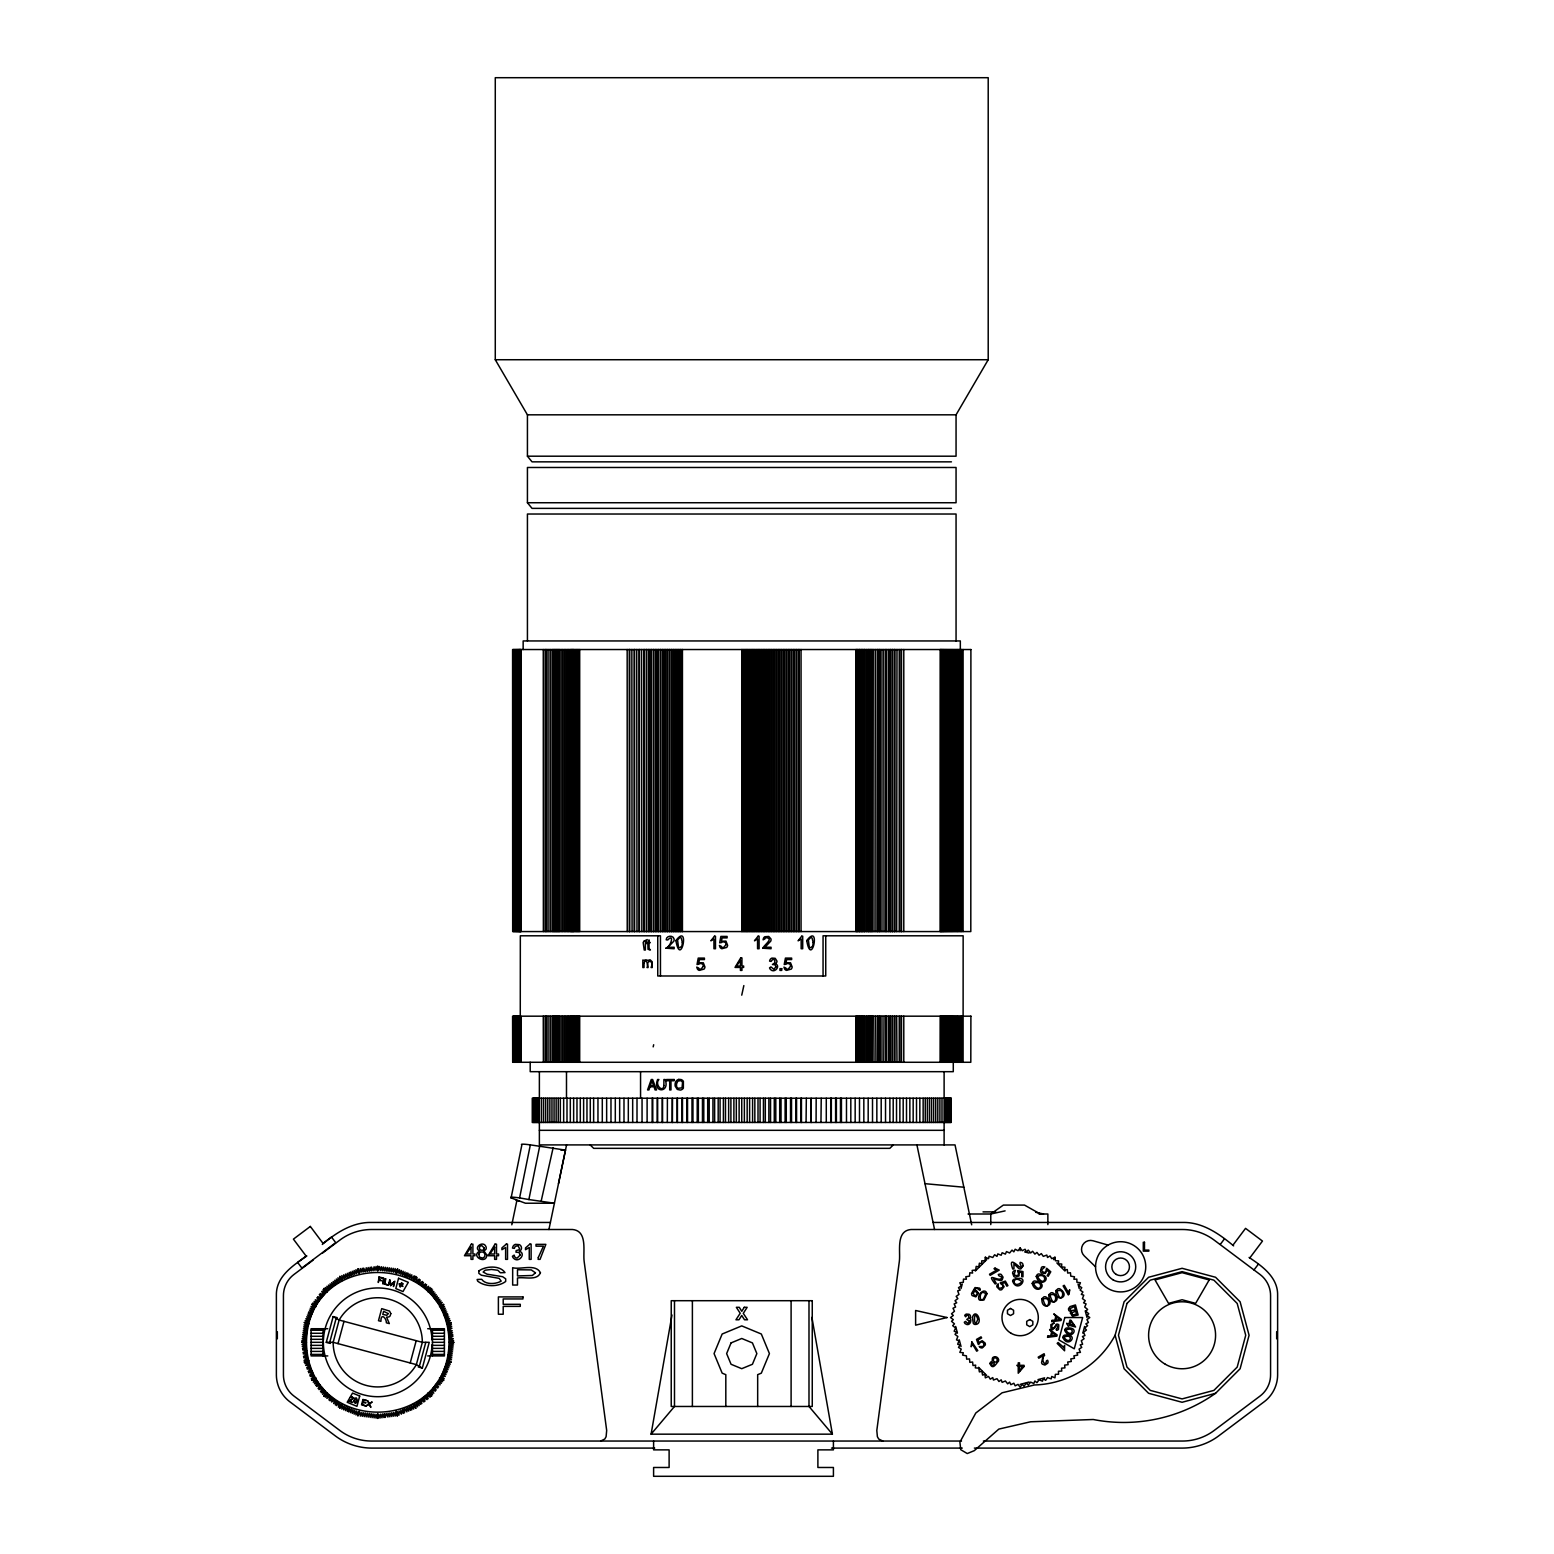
<?xml version="1.0" encoding="UTF-8"?>
<svg xmlns="http://www.w3.org/2000/svg" width="1554" height="1554" viewBox="0 0 1554 1554"><rect width="100%" height="100%" fill="white"/><g stroke="black" fill="none" stroke-linecap="round" stroke-linejoin="round"><path stroke-width="1.5" d="M856.293 931.565L856.332 649.533M856.293 1062.276L856.332 1016.18M940.131 931.565L940.209 649.533M940.131 1062.276L940.209 1016.18M301.69 1342.326L305.652 1341.393L301.903 1340.655L305.905 1339.529L302.156 1338.693L306.157 1337.664L302.428 1336.731L306.391 1335.78L302.68 1334.75L306.643 1333.915L302.933 1332.788L306.896 1332.05L303.205 1330.826L307.129 1330.185L303.457 1328.845L307.381 1328.32L303.71 1326.883L307.634 1326.436L303.982 1324.921L307.867 1324.571L304.39 1322.357L308.352 1322.765L305.147 1320.531L309.091 1321.036L305.905 1318.686L309.809 1319.288L306.682 1316.86L310.528 1317.539L307.439 1315.014L311.247 1315.811L308.197 1313.188L311.965 1314.062L308.722 1311.926L312.684 1312.314L309.479 1310.08L313.403 1310.585L310.237 1308.254L314.122 1308.837L310.994 1306.409L314.86 1307.089L311.868 1304.292L315.792 1305.477L312.898 1302.971L316.938 1303.981L314.102 1301.397L318.084 1302.485L315.326 1299.804L319.23 1300.989L316.899 1297.745L320.377 1299.494L317.735 1296.658L321.523 1297.998L319.308 1294.599L322.669 1296.502L320.143 1293.511L323.815 1295.006L321.736 1291.452L324.961 1293.511L322.941 1289.878L326.107 1292.015L323.97 1288.538L327.428 1290.694L325.291 1287.528L328.924 1289.548L326.864 1286.304L330.419 1288.402L328.457 1285.1L331.915 1287.256L330.031 1283.895L333.411 1286.11L331.604 1282.691L334.906 1284.964L333.178 1281.467L336.402 1283.818L334.751 1280.263L337.898 1282.652L336.324 1279.059L339.394 1281.506L337.898 1277.854L340.889 1280.36L339.996 1276.339L342.521 1279.428L341.841 1275.581L344.25 1278.709L343.667 1274.824L345.998 1277.99L345.512 1274.066L347.746 1277.271L347.338 1273.309L349.475 1276.553L349.164 1272.532L351.223 1275.834L350.446 1272.007L352.972 1275.096L352.272 1271.25L354.7 1274.377L354.118 1270.492L356.449 1273.658L355.944 1269.735L358.197 1272.94L358.061 1268.86L360.004 1272.454L360.334 1268.55L361.868 1272.202L362.296 1268.297L363.733 1271.968L363.675 1268.122L365.598 1271.716L366.239 1267.773L367.463 1271.463L368.201 1267.52L369.347 1271.23L370.182 1267.268L371.212 1270.978L371.542 1267.073L373.077 1270.725L374.106 1266.743L374.941 1270.492L376.087 1266.491L376.826 1270.24L377.758 1266.257L378.69 1270.24L379.409 1266.491L380.555 1270.492L381.39 1266.743L382.42 1270.725L383.352 1266.996L384.285 1270.978L385.334 1267.268L386.169 1271.23L387.296 1267.52L388.034 1271.463L389.258 1267.773L389.899 1271.716L391.239 1268.045L391.763 1271.968L393.201 1268.297L393.628 1272.202L395.163 1268.55L395.512 1272.454L397.727 1268.977L397.319 1272.94L399.553 1269.735L399.048 1273.658L401.379 1270.492L400.796 1274.377L403.224 1271.25L402.544 1275.096L405.05 1272.007L404.273 1275.834L406.895 1272.765L406.021 1276.553L408.158 1273.309L407.77 1277.271L410.003 1274.066L409.498 1277.99L411.829 1274.824L411.247 1278.709L414.238 1275.815L412.995 1279.428L415.792 1276.456L414.607 1280.36L417.113 1277.485L416.103 1281.506L419.172 1279.059L417.599 1282.652L420.26 1279.894L419.094 1283.818L422.319 1281.467L420.59 1284.964L423.426 1282.322L422.086 1286.11L425.485 1283.895L423.582 1287.256L426.573 1284.731L425.077 1288.402L428.632 1286.304L426.573 1289.548L430.205 1287.528L428.069 1290.694L431.546 1288.538L429.39 1292.015L432.556 1289.878L430.536 1293.511L433.78 1291.452L431.682 1295.006L434.984 1293.025L432.828 1296.502L436.188 1294.599L433.974 1297.998L437.393 1296.172L435.12 1299.494L438.597 1297.745L436.266 1300.989L439.821 1299.338L437.412 1302.485L441.025 1300.912L438.558 1303.981L442.23 1302.485L439.724 1305.477L443.745 1304.583L440.656 1307.089L444.502 1306.409L441.375 1308.837L445.26 1308.254L442.094 1310.585L446.017 1310.08L442.812 1312.314L446.775 1311.926L443.531 1314.062L447.533 1313.752L444.25 1315.811L448.076 1315.014L444.968 1317.539L448.834 1316.86L445.707 1319.288L449.592 1318.686L446.425 1321.036L450.349 1320.531L447.144 1322.765L451.223 1322.648L447.63 1324.571L451.437 1324.319L447.863 1326.436L451.709 1326.281L448.115 1328.32L451.961 1328.243L448.368 1330.185L452.292 1330.826L448.601 1332.05L452.564 1332.788L448.853 1333.915L452.816 1334.75L449.106 1335.78L452.991 1336.129L449.339 1337.664L453.341 1338.693L449.592 1339.529L453.593 1340.655L449.844 1341.393L453.826 1342.326L449.844 1343.258L453.593 1343.996L449.592 1345.142L453.341 1345.958L449.339 1347.007L453.088 1347.94L449.106 1348.872L452.816 1349.902L448.853 1350.737L452.564 1351.863L448.601 1352.602L452.292 1353.845L448.368 1354.486L452.039 1355.807L448.115 1356.351L451.787 1357.788L447.863 1358.215L451.515 1359.75L447.63 1360.08L451.107 1362.295L447.144 1361.887L450.349 1364.14L446.425 1363.635L449.592 1365.966L445.707 1365.383L448.834 1367.811L444.968 1367.112L448.076 1369.637L444.25 1368.86L447.299 1371.463L443.531 1370.609L446.775 1372.745L442.812 1372.337L446.017 1374.571L442.094 1374.086L445.26 1376.417L441.375 1375.814L444.269 1378.806L440.656 1377.563L443.628 1380.36L439.724 1379.175L442.599 1381.7L438.558 1380.671L441.394 1383.274L437.412 1382.166L440.19 1384.847L436.266 1383.662L438.597 1386.906L435.12 1385.158L437.762 1387.994L433.974 1386.654L436.188 1390.053L432.828 1388.149L435.353 1391.141L431.682 1389.645L433.78 1393.2L430.536 1391.141L432.556 1394.773L429.39 1392.637L431.546 1396.114L428.069 1393.957L430.205 1397.143L426.573 1395.123L428.146 1398.717L425.077 1396.269L427.059 1399.552L423.582 1397.415L425 1401.145L422.086 1398.561L423.912 1401.98L420.59 1399.707L421.853 1403.553L419.094 1400.853L420.745 1404.389L417.599 1401.999L419.172 1405.593L416.103 1403.145L417.599 1406.817L414.607 1404.292L415.792 1408.196L412.995 1405.224L413.675 1409.089L411.247 1405.943L411.829 1409.847L409.498 1406.681L410.567 1410.372L407.77 1407.4L408.721 1411.129L406.021 1408.118L406.895 1411.887L404.273 1408.837L404.487 1412.877L402.544 1409.556L403.224 1413.402L400.796 1410.274L401.379 1414.159L399.048 1410.993L398.989 1415.17L397.319 1411.712L397.435 1415.811L395.512 1412.197L395.765 1416.024L393.628 1412.45L393.803 1416.277L391.763 1412.703L391.841 1416.549L389.899 1412.936L389.86 1416.801L388.034 1413.188L387.898 1417.054L386.169 1413.441L385.334 1417.403L384.285 1413.674L383.955 1417.578L382.42 1413.926L381.993 1417.831L380.555 1414.179L380.031 1418.103L378.69 1414.412L377.758 1418.394L376.826 1414.412L376.087 1418.18L374.941 1414.179L374.106 1417.908L373.077 1413.926L372.144 1417.656L371.212 1413.674L370.182 1417.403L369.347 1413.441L368.201 1417.131L367.463 1413.188L366.239 1416.879L365.598 1412.936L364.277 1416.626L363.733 1412.703L362.296 1416.354L361.868 1412.45L360.334 1416.102L360.004 1412.197L357.789 1415.694L358.197 1411.712L355.944 1414.936L356.449 1410.993L354.118 1414.159L354.7 1410.274L352.272 1413.402L352.972 1409.556L350.446 1412.644L351.223 1408.837L348.601 1411.887L349.475 1408.118L347.338 1411.362L347.746 1407.4L345.512 1410.605L345.998 1406.681L343.667 1409.847L344.25 1405.943L341.841 1409.089L342.521 1405.224L339.724 1408.196L340.889 1404.292L338.383 1407.186L339.394 1403.145L336.324 1405.593L337.898 1401.999L335.237 1404.758L336.402 1400.853L333.663 1403.553L334.906 1399.707L331.604 1401.98L333.411 1398.561L330.031 1400.776L331.915 1397.415L328.924 1399.921L330.419 1396.269L326.864 1398.347L328.924 1395.123L325.291 1397.143L327.428 1393.957L323.97 1396.114L326.107 1392.637L322.572 1394.307L324.961 1391.141L321.367 1392.734L323.815 1389.645L320.532 1391.626L322.669 1388.149L318.939 1389.567L321.523 1386.654L318.104 1388.48L320.377 1385.158L316.53 1386.421L319.23 1383.662L315.695 1385.333L318.084 1382.166L314.471 1383.759L316.938 1380.671L313.267 1382.186L315.792 1379.175L311.868 1380.36L314.86 1377.563L311.227 1378.806L314.122 1375.814L310.237 1376.417L313.403 1374.086L309.712 1375.135L312.684 1372.337L308.722 1372.745L311.965 1370.609L308.197 1371.463L311.247 1368.86L307.206 1369.074L310.528 1367.112L306.682 1367.811L309.809 1365.383L305.672 1365.403L309.091 1363.635L304.914 1363.577L308.352 1361.887L304.273 1362.023L307.867 1360.08L304.06 1360.352L307.634 1358.215L303.71 1357.788L307.381 1356.351L303.535 1356.409L307.129 1354.486L303.205 1353.845L306.896 1352.602L303.03 1352.485L306.643 1350.737L302.68 1349.902L306.391 1348.872L302.506 1348.542L306.157 1347.007L302.253 1346.56L305.905 1345.142L301.981 1344.599L305.652 1343.258L301.69 1342.326L306.488 1342.326C307.575 1249.241 447.921 1249.241 449.028 1342.326C447.921 1435.41 307.575 1435.41 306.488 1342.326M811.907 1317.384L832.4 1434.167L651.087 1434.167L671.988 1314.995M566.569 1144.909L554.409 1203.223L525.407 1203.223L511.111 1197.901L521.872 1144.871A47.28 2.331 11.5 0 1 530.341 1144.871L565.481 1150.115L558.488 1183.682M511.111 1197.901A47.28 2.331 11.5 0 1 519.599 1197.901L530.341 1144.871M519.599 1197.901L528.865 1199.552L539.626 1146.522M511.81 1224.805L516.705 1201.3M548.931 1229.505L554.409 1203.223L528.865 1199.552M741.744 995.162L743.842 985.586M541.297 1200.562L553.166 1147.629M653.185 1046.872L653.671 1044.735M330.361 1343.433L326.262 1342.326L333.158 1316.588L337.257 1317.675M329.72 1342.326L336.15 1318.316M338.014 1343.627L343.997 1321.347M358.061 1415.811L359.304 1411.168M396.192 1273.484L397.435 1268.86M410.217 1362.975L416.2 1340.675M419.347 1366.354L425.796 1342.326M418.259 1366.976L422.338 1368.064L429.234 1342.326L422.338 1342.326A44.58 44.58 0 0 0 339.141 1320.045L333.158 1316.588M961.052 1288.577L962.237 1284.109M1082.827 1333.157L1084.614 1326.456M1115.112 1335.274L1124.086 1301.786L1148.6 1277.271L1182.089 1268.297L1215.578 1277.271L1240.111 1301.786L1249.086 1335.274L1240.111 1368.763L1215.578 1393.297L1182.089 1402.271L1148.6 1393.297L1124.086 1368.763L1115.112 1335.274A94.969 94.969 0 0 1 1034.381 1384.983L1002.116 1392.792L975.795 1413.013L959.906 1442.151L960.741 1449.688L967.268 1453.553L974.28 1450.659L998.814 1429.097L1030.652 1421.774L1093.258 1419.501A159.11 159.11 0 0 0 1215.578 1393.297M993.278 1359.264L993.725 1358.507A1.942 1.942 0 0 1 995.9 1357.943L997.377 1359.42L996.872 1361.382A1.981 1.981 0 0 1 994.677 1361.964M339.724 1408.196L342.113 1404.058M413.383 1280.613L415.792 1276.456M1053.573 1259.653L1054.952 1257.244L1051.728 1258.643L1050.018 1255.923L1047.513 1257.497L1046.833 1255.069L1043.297 1256.37L1041.316 1253.592L1039.082 1255.244L1036.965 1252.427L1034.886 1254.117L1032.614 1251.261L1030.671 1252.99L1028.262 1250.096L1026.456 1251.864L1025.077 1249.241L1022.241 1250.737L1020.143 1247.92L1018.025 1250.737L1015.189 1249.241L1013.83 1251.864L1012.023 1250.096L1009.614 1252.99L1006.487 1251.572L1005.399 1254.117L1002.136 1252.738L1001.184 1255.244L997.785 1253.903L996.988 1256.37L994.618 1254.758L992.773 1257.497L989.082 1256.234L988.558 1258.643L985.333 1257.244L984.906 1260.741L981.701 1260.857L981.837 1263.829L979.389 1263.188L978.748 1266.899L976.203 1266.374L975.659 1269.987L972.144 1270.414L972.59 1273.076L969.832 1272.745L969.502 1276.145L965.772 1276.786L966.413 1279.233L963.461 1279.117L963.325 1282.322L959.828 1282.73L961.227 1285.974L958.507 1287.664L960.1 1290.17L957.672 1290.85L958.973 1294.385L956.176 1296.386L957.847 1298.6L955.011 1300.737L956.72 1302.815L954.156 1303.903L955.593 1307.011L952.99 1308.254L954.467 1311.226L951.514 1313.79L953.321 1315.442L950.504 1317.539L953.321 1319.657L951.514 1321.308L954.467 1323.872L952.68 1325.659L955.593 1328.068L954.156 1331.195L956.72 1332.283L955.011 1334.362L957.847 1336.498L956.506 1339.898L958.973 1340.714L957.672 1344.249L960.1 1344.909L958.507 1347.415L961.227 1349.125L959.828 1352.369L963.325 1352.776L962.586 1355.107L966.413 1355.865L966.646 1359.167L969.502 1358.934L969.832 1362.353L972.59 1362.023L973.018 1365.539L975.659 1365.111L975.329 1367.87L978.748 1368.18L979.389 1371.91L981.837 1371.269L982.575 1375.096L984.906 1374.358L985.333 1377.854L988.558 1376.456L990.267 1379.175L992.773 1377.582L993.433 1380.03L996.988 1378.709L998.969 1381.506L1001.184 1379.835L1002.136 1382.361L1005.399 1380.982L1007.672 1383.837L1009.614 1382.108L1010.838 1384.692L1013.83 1383.235L1015.189 1385.857L1018.025 1384.361L1020.143 1387.178L1022.241 1384.361L1023.911 1386.168L1026.456 1383.235L1028.262 1385.002L1030.671 1382.108L1033.779 1383.526L1034.886 1380.982L1036.965 1382.671L1039.082 1379.835L1042.481 1381.195L1043.297 1378.709L1045.667 1380.341L1047.513 1377.582L1051.203 1378.864L1051.728 1376.456L1054.952 1377.854L1055.36 1374.358L1058.565 1374.241L1058.449 1371.269L1061.751 1371.055L1061.537 1368.18L1064.937 1367.87L1064.626 1365.111L1068.122 1364.684L1067.695 1362.023L1071.308 1361.498L1070.784 1358.934L1074.494 1358.293L1073.872 1355.865L1077.68 1355.107L1076.941 1352.776L1080.438 1352.369L1079.059 1349.125L1081.759 1347.415L1080.185 1344.909L1082.614 1344.249L1081.312 1340.714L1084.109 1338.713L1082.439 1336.498L1084.945 1335.546L1083.565 1332.283L1086.44 1330.01L1084.692 1328.068L1087.606 1325.659L1085.819 1323.872L1088.441 1322.493L1086.945 1319.657L1089.781 1317.539L1086.945 1315.442L1088.771 1313.79L1085.819 1311.226L1087.606 1309.439L1084.692 1307.011L1086.11 1303.903L1083.565 1302.815L1085.275 1300.737L1082.439 1298.6L1083.779 1295.201L1081.312 1294.385L1082.924 1292.034L1080.185 1290.17L1081.759 1287.664L1079.059 1285.974L1080.438 1282.73L1076.941 1282.322L1076.825 1279.117L1073.872 1279.233L1074.494 1276.786L1070.784 1276.145L1070.453 1272.745L1067.695 1273.076L1067.268 1269.56L1064.626 1269.987L1064.937 1267.229L1061.537 1266.899L1061.751 1264.043L1058.449 1263.829L1058.565 1260.857L1055.36 1260.741L1054.952 1257.244M527.428 456.196L956.06 456.196L956.06 414.821L988.208 359.732L988.208 77.7L495.279 77.7L495.279 359.732L527.428 414.821L527.428 456.196L532.031 461.849L951.456 461.849M1224.397 1238.946L1220.162 1244.579L1260.003 1274.455A26.437 26.437 0 0 1 1270.57 1295.609L1270.57 1374.94A26.437 26.437 0 0 1 1260.003 1396.094L1214.16 1430.476A52.875 52.875 0 0 1 1182.439 1441.044L983.352 1441.044M1232.846 1245.298L1245.55 1228.359L1262.47 1241.063L1249.766 1257.982M1254 1269.968L1258.235 1264.334M651.087 1434.167L674.494 1406.467L674.494 1300.698M323.97 1396.114L327.35 1392.734M428.146 1291.937L431.546 1288.538M975.29 1271.055L986.712 1259.653L985.333 1257.244M893.336 1144.909L889.801 1148.348L593.686 1148.348L590.151 1144.909M306.857 1256.001C293.24 1265.267 275.913 1276.533 276.379 1295.298L276.379 1375.271C276.515 1385.449 281.449 1395.337 289.51 1401.533L335.781 1436.246C346.037 1443.802 358.605 1447.978 371.348 1448.095L654.7 1448.095M322.3 1244.443C336.111 1232.769 352.505 1222.046 371.348 1222.454L550.407 1222.454M313.092 1260.139L293.997 1274.455A26.437 26.437 0 0 0 283.43 1295.609L283.43 1374.94A26.437 26.437 0 0 0 293.997 1396.094L339.84 1430.476A52.875 52.875 0 0 0 371.561 1441.044L961.518 1441.044M322.649 1252.99L339.84 1240.092A52.875 52.875 0 0 1 371.561 1229.505L572.513 1229.505C587.82 1230.904 582.867 1251.281 584.129 1261.246L606.682 1430.476L606.099 1436.692L604.797 1439.023L600.718 1441.044M311.868 1380.36L316.025 1377.971M439.471 1306.7L443.628 1304.292M304.273 1362.023L308.916 1360.78M446.6 1323.891L451.223 1322.648M1020.143 1384.4L1029.059 1382.011M1037.975 1379.622L1044.657 1377.835M1005.108 1210.877L990.772 1214.004L968.025 1214.004M678.709 1079.428L680.943 1079.525A4.779 4.409 -90 0 1 682.594 1080.418A4.468 4.118 -90 0 1 683.391 1081.37L683.352 1088.169A4.274 3.943 -90 0 1 682.012 1089.471A5.148 4.74 -90 0 1 680.302 1090.073L677.253 1089.393L675.213 1086.188A7.09 6.546 -90 0 1 675.407 1082.555A4.701 4.351 -90 0 1 678.787 1079.408M495.279 359.732L988.208 359.732M527.428 414.821L956.06 414.821M527.428 502.738L956.06 502.738L956.06 467.482L527.428 467.482L527.428 502.738L532.031 508.372L951.456 508.372M539.374 1130.321L944.113 1130.321M560.916 1150.115L565.481 1150.115M963.849 1187.217L924.999 1183.682M983.022 1211.887L995.706 1211.887M1038.927 1214.004L1043.647 1214.004L1035.76 1212.314M1044.463 1214.004L1047.862 1214.004L1047.862 1224.591M933.08 1222.454L1182.652 1222.454C1202.388 1221.988 1219.171 1233.818 1233.643 1245.881M327.797 1328.728L311.091 1328.728L311.091 1355.923L327.797 1355.923M427.7 1328.728L444.405 1328.728L444.405 1355.923L427.7 1355.923M311.091 1330.243L323.038 1330.243M432.459 1330.243L444.405 1330.243M311.091 1333.274L323.038 1333.274M432.459 1333.274L444.405 1333.274M311.091 1336.285L323.038 1336.285M432.459 1336.285L444.405 1336.285M311.091 1339.315L323.038 1339.315M432.459 1339.315L444.405 1339.315M311.091 1342.326L323.038 1342.326M326.262 1342.326L333.158 1342.326L416.355 1364.626L422.338 1368.064M432.459 1342.326L444.405 1342.326M449.028 1342.326L453.826 1342.326M311.091 1345.356L323.038 1345.356M432.459 1345.356L444.405 1345.356M311.091 1348.367L323.038 1348.367M432.459 1348.367L444.405 1348.367M311.091 1351.397L323.038 1351.397M432.459 1351.397L444.405 1351.397M311.091 1354.408L323.038 1354.408M432.459 1354.408L444.405 1354.408M831.487 1448.095L962.276 1448.095M974.377 1448.095L1182.652 1448.095C1195.395 1447.978 1207.963 1443.802 1218.219 1436.246L1264.49 1401.533C1272.551 1395.337 1277.485 1385.449 1277.621 1375.271L1277.621 1295.298C1278.068 1277.505 1262.314 1266.141 1249.066 1257.458M516.161 1200.446L519.347 1200.931M882.769 1441.044L878.709 1439.023L877.388 1436.692L876.806 1430.476L899.358 1261.246C900.621 1251.281 895.667 1230.904 910.974 1229.505L1182.439 1229.505A52.875 52.875 0 0 1 1214.16 1240.092L1219.89 1244.385M1024.591 1251.883L1029.059 1253.068M304.273 1322.648L308.916 1323.891M446.6 1360.78L451.223 1362.023M1108.099 1245.084A25.097 25.097 0 0 0 1108.099 1288.557A25.097 25.097 0 0 0 1145.745 1266.821A25.097 25.097 0 0 0 1108.099 1245.084L1092.986 1240.752A9.013 9.013 0 0 0 1084.245 1255.885L1095.551 1266.821M311.868 1304.292L316.025 1306.7M439.471 1377.971L443.628 1380.36M1040.306 1214.004L1024.513 1205.088L1003.36 1205.088L990.772 1214.004L990.772 1224.591M1056.837 1262.916L1064.995 1271.055M978.554 1367.287L986.712 1375.445M323.97 1288.538L327.35 1291.937M428.146 1392.734L431.546 1396.114M832.4 1434.167L808.993 1406.467L808.993 1300.698M339.724 1276.456L342.113 1280.613M413.383 1404.058L415.792 1408.196M1078.049 1284.109L1079.234 1288.577M1085.216 1310.857L1087.004 1317.539M955.671 1326.456L957.458 1333.157M959.245 1339.839L961.052 1346.522M358.061 1268.86L359.304 1273.484M396.192 1411.168L397.435 1415.811M971.677 1224.805L955.03 1144.909L539.374 1144.909L539.374 1071.677M916.918 1144.909L934.556 1229.505M543.278 1016.18L543.376 1062.276M627.175 649.533L627.233 931.565M543.278 649.533L543.376 931.565M1276.669 1331.759L1276.669 1338.81M1020.143 1247.92L1020.143 1250.679M963.091 649.533L963.091 931.565M963.091 1062.276L963.15 935.799L823.057 935.799L823.057 975.99M961.635 649.533L961.635 931.565M961.635 1016.18L961.635 1062.276M960.236 931.565L960.333 640.947L523.154 640.947L523.154 649.533M960.236 1016.18L960.236 1062.276M958.857 649.533L958.857 931.565M958.857 1016.18L958.857 1062.276M957.517 649.533L957.517 931.565M957.517 1016.18L957.517 1062.276M956.06 640.947L956.06 514.024L527.428 514.024L527.428 640.947M956.234 649.533L956.234 931.565M956.234 1016.18L956.234 1062.276M954.991 649.533L954.991 931.565M954.991 1016.18L954.991 1062.276M953.787 649.533L953.787 931.565M953.787 1016.18L953.787 1062.276M953.282 1062.276L953.282 1071.677L530.205 1071.677L530.205 1062.276M952.621 649.533L952.621 931.565M952.621 1016.18L952.621 1062.276M951.514 649.533L951.514 931.565M951.514 1016.18L951.514 1062.276M950.446 649.533L950.446 931.565M950.446 1016.18L950.446 1062.276M950.504 1098.231L950.504 1122.454M949.805 1098.231L949.805 1122.454M949.416 649.533L949.416 931.565M949.416 1016.18L949.416 1062.276M949.086 1098.231L949.086 1122.454M948.426 649.533L948.426 931.565M948.426 1016.18L948.426 1062.276M948.367 1098.231L948.367 1122.454M947.649 1098.231L947.649 1122.454M947.493 649.533L947.493 931.565M947.493 1016.18L947.493 1062.276M946.949 1098.231L946.949 1122.454M946.6 649.533L946.6 931.565M946.6 1016.18L946.6 1062.276M946.231 1098.231L946.231 1122.454M945.764 649.533L945.764 931.565M945.764 1016.18L945.764 1062.276M945.512 1098.231L945.512 1122.454M944.968 649.533L944.968 931.565M944.968 1016.18L944.968 1062.276M944.793 1098.231L944.793 1122.454M944.21 649.533L944.21 931.565M944.21 1016.18L944.21 1062.276M944.113 1071.677L944.113 1144.909M943.511 649.533L943.511 931.565M943.511 1016.18L943.511 1062.276M942.851 649.533L942.851 931.565M942.851 1016.18L942.851 1062.276M942.248 649.533L942.248 931.565M942.248 1016.18L942.248 1062.276M941.685 649.533L941.685 931.565M941.685 1016.18L941.685 1062.276M941.996 1098.231L941.996 1122.454M941.161 649.533L941.161 931.565M941.161 1016.18L941.161 1062.276M940.694 649.533L940.694 931.565M940.694 1016.18L940.694 1062.276M939.898 1098.231L939.898 1122.454M937.8 1098.231L937.8 1122.454M935.722 1098.231L935.722 1122.454M933.624 1098.231L933.624 1122.454M931.526 1098.231L931.526 1122.454M929.447 1098.231L929.447 1122.454M927.349 1098.231L927.349 1122.454M925.252 1098.231L925.252 1122.454M923.154 1098.231L923.154 1122.454M919.832 1098.231L919.832 1122.454M916.51 1098.231L916.51 1122.454M913.169 1098.231L913.169 1122.454M909.848 1098.231L909.848 1122.454M906.506 1098.231L906.506 1122.454M903.787 649.533L903.787 931.565M903.787 1016.18L903.787 1062.276M903.185 1098.231L903.185 1122.454M901.495 649.533L901.495 931.565M901.495 1016.18L901.495 1062.276M901.165 649.533L901.165 931.565M901.165 1016.18L901.165 1062.276M899.863 1098.231L899.863 1122.454M899.242 649.533L899.242 931.565M899.242 1016.18L899.242 1062.276M896.988 649.533L896.677 931.565M896.677 1016.18L896.988 1062.276M896.522 1098.231L896.522 1122.454M894.774 649.533L894.774 931.565M894.774 1016.18L894.774 1062.276M894.463 649.533L894.463 931.565M894.463 1016.18L894.463 1062.276M893.2 1098.231L893.2 1122.454M892.579 649.533L892.579 931.565M892.579 1016.18L892.579 1062.276M892.268 649.533L892.268 931.565M892.268 1016.18L892.268 1062.276M890.403 649.533L890.403 931.565M890.403 1016.18L890.403 1062.276M890.112 649.533L890.112 931.565M890.112 1016.18L890.112 1062.276M889.879 1098.231L889.879 1122.454M888.247 649.533L888.247 931.565M888.247 1016.18L888.247 1062.276M886.13 649.533L886.13 931.565M886.13 1016.18L886.13 1062.276M885.858 649.533L885.858 931.565M885.858 1016.18L885.858 1062.276M885.527 1098.231L885.527 1122.454M883.779 649.533L884.032 931.565M884.032 1016.18L883.779 1062.276M881.973 649.533L881.973 931.565M881.973 1016.18L881.973 1062.276M881.196 1098.231L881.196 1122.454M879.933 649.533L879.933 931.565M879.933 1016.18L879.933 1062.276M879.681 649.533L879.681 931.565M879.681 1016.18L879.681 1062.276M877.932 649.533L877.932 931.565M877.932 1016.18L877.932 1062.276M877.68 649.533L877.68 931.565M877.68 1016.18L877.68 1062.276M876.844 1098.231L876.844 1122.454M875.698 649.533L875.951 931.565M875.698 1016.18L875.951 1062.276M873.756 649.533L874.008 931.565M873.756 1016.18L874.008 1062.276M872.513 1098.231L872.513 1122.454M872.085 649.533L872.085 931.565M872.085 1016.18L872.085 1062.276M871.833 649.533L871.833 931.565M871.833 1016.18L871.833 1062.276M870.201 649.533L870.201 931.565M870.201 1016.18L870.201 1062.276M869.949 649.533L869.949 931.565M869.949 1016.18L869.949 1062.276M868.356 649.533L868.356 931.565M868.356 1016.18L868.356 1062.276M868.103 649.533L868.103 931.565M868.103 1016.18L868.103 1062.276M868.181 1098.231L868.181 1122.454M866.53 649.533L866.53 931.565M866.53 1016.18L866.53 1062.276M864.743 649.533L864.743 931.565M864.743 1016.18L864.743 1062.276M864.51 649.533L864.51 931.565M864.51 1016.18L864.51 1062.276M863.83 1098.231L863.83 1122.454M862.994 649.533L862.994 931.565M862.994 1016.18L862.994 1062.276M862.761 649.533L862.761 931.565M862.761 1016.18L862.761 1062.276M861.285 649.533L861.285 931.565M861.285 1016.18L861.285 1062.276M861.033 649.533L861.033 931.565M861.033 1016.18L861.033 1062.276M859.615 649.533L859.615 931.565M859.615 1016.18L859.615 1062.276M859.498 1098.231L859.498 1122.454M859.362 649.533L859.362 931.565M859.362 1016.18L859.362 1062.276M857.983 649.533L857.983 931.565M857.983 1016.18L857.983 1062.276M857.711 649.533L857.711 931.565M857.711 1016.18L857.711 1062.276M856.118 649.533L856.118 931.565M856.118 1016.18L856.118 1062.276M855.166 1098.231L855.166 1122.454M850.815 1098.231L850.815 1122.454M846.483 1098.231L846.483 1122.454M841.433 1098.231L841.433 1122.454M840.481 1098.231L840.481 1122.454M836.382 1098.231L836.382 1122.454M835.605 1098.231L835.605 1122.454M833.41 1441.044L833.41 1449.863L817.89 1449.863L817.89 1467.481L833.41 1467.481L833.41 1476.3L653.612 1476.3L653.612 1467.481L669.114 1467.481L669.114 1449.863L653.612 1449.863L653.612 1441.044M831.332 1098.231L831.332 1122.454M830.73 1098.231L830.73 1122.454M826.281 1098.231L826.281 1122.454M825.737 935.799L825.737 975.99L657.75 975.99L657.75 935.799M821.231 1098.231L820.959 1122.454M816.18 1098.231L816.083 1122.454M806.332 1098.231L806.06 1122.454M801.437 1098.231L801.437 1122.454M801.048 649.533L801.048 931.565M801.009 1098.231L801.009 1122.454M799.261 649.533L799.261 931.565M798.542 649.533L798.542 931.565M796.775 649.533L796.775 931.565M796.561 1098.231L796.561 1122.454M796.036 649.533L796.036 931.565M795.959 1098.231L795.959 1122.454M794.288 649.533L794.288 931.565M793.531 649.533L793.531 931.565M791.802 649.533L791.802 931.565M791.51 1098.231L791.51 1122.454M791.005 649.533L791.005 931.565M791.103 1300.698L791.103 1406.467M790.539 1098.231L790.539 1122.454M789.315 649.533L789.315 931.565M788.5 649.533L788.5 931.565M786.829 649.533L786.829 931.565M785.974 649.533L785.974 931.565M786.266 1098.231L786.266 1122.454M785.12 1098.231L785.12 1122.454M784.323 649.533L784.323 931.565M783.469 649.533L783.469 931.565M781.837 649.533L781.837 931.565M780.943 649.533L780.943 931.565M781.021 1098.231L781.021 1122.454M779.7 1098.231L779.7 1122.454M779.35 649.533L779.35 931.565M778.437 649.533L778.437 931.565M776.864 649.533L776.864 931.565M775.932 649.533L775.932 931.565M775.796 1098.231L775.796 1122.454M774.378 649.533L774.378 931.565M774.28 1098.231L774.28 1122.454M773.426 649.533L773.426 931.565M771.911 649.533L771.911 931.565M770.939 649.533L770.939 931.565M770.551 1098.231L770.551 1122.454M769.424 649.533L769.424 931.565M768.861 1098.231L768.861 1122.454M768.453 649.533L768.453 931.565M766.977 649.533L766.977 931.565M765.967 649.533L765.967 931.565M765.306 1098.231L765.306 1122.454M764.51 649.533L764.51 931.565M763.48 649.533L763.48 931.565M763.441 1098.231L763.441 1122.454M762.062 649.533L762.062 931.565M761.013 649.533L761.013 931.565M760.081 1098.231L760.081 1122.454M759.634 649.533L759.634 931.565M758.566 649.533L758.566 931.565M758.002 1098.231L758.002 1122.454M757.672 1406.467L757.672 1374.668L761.324 1373.153L769.424 1353.592L761.324 1334.012L741.744 1325.892L722.163 1334.012L714.063 1353.592L722.163 1373.153L725.815 1374.668L725.815 1406.467M757.206 649.533L757.206 931.565M756.118 649.533L756.118 931.565M754.778 649.533L754.778 931.565M754.836 1098.231L754.836 1122.454M753.69 649.533L753.69 931.565M752.389 649.533L752.389 931.565M752.583 1098.231L752.583 1122.454M751.262 649.533L751.262 931.565M749.999 649.533L749.999 931.565M749.611 1098.231L749.611 1122.454M748.873 649.533L748.873 931.565M747.61 649.533L747.61 931.565M747.163 1098.231L747.163 1122.454M746.483 649.533L746.483 931.565M745.26 649.533L745.26 931.565M744.366 1098.231L744.366 1122.454M744.094 649.533L744.094 931.565M742.909 649.533L742.909 931.565M741.744 649.533L741.763 931.565M741.744 1098.231L741.744 1122.454M739.121 1098.231L739.121 1122.454M736.324 1098.231L736.324 1122.454M733.896 1098.231L733.896 1122.454M730.904 1098.231L730.904 1122.454M728.651 1098.231L728.651 1122.454M725.485 1098.231L725.485 1122.454M723.406 1098.231L723.406 1122.454M720.065 1098.231L720.065 1122.454M718.181 1098.231L718.181 1122.454M714.646 1098.231L714.646 1122.454M712.936 1098.231L712.936 1122.454M709.207 1098.231L709.207 1122.454M707.692 1098.231L707.692 1122.454M703.787 1098.231L703.787 1122.454M702.466 1098.231L702.466 1122.454M698.368 1098.231L698.368 1122.454M697.222 1098.231L697.222 1122.454M692.948 1098.231L692.948 1122.454M692.385 1300.698L692.385 1406.467M691.996 1098.231L691.996 1122.454M687.528 1098.231L687.528 1122.454M686.926 1098.231L686.926 1122.454M682.439 649.533L682.439 931.565M682.478 1098.231L682.478 1122.454M682.051 1098.231L682.051 1122.454M681.973 649.533L681.973 931.565M680.38 649.533L680.38 931.565M679.914 649.533L679.914 931.565M678.302 649.533L678.302 931.565M677.835 649.533L677.835 931.565M677.427 1098.231L677.427 1122.454M677.175 1098.231L677.175 1122.454M676.184 649.533L676.184 931.565M675.737 649.533L675.737 931.565M674.048 649.533L674.048 931.565M673.601 649.533L673.601 931.565M671.891 649.533L671.891 931.565M671.445 649.533L671.445 931.565M669.716 649.533L669.716 931.565M669.269 649.533L669.269 931.565M667.501 649.533L667.501 931.565M667.404 1098.231L667.326 1122.454M667.074 649.533L667.074 931.565M665.267 649.533L665.267 931.565M664.84 649.533L664.84 931.565M663.014 649.533L663.014 931.565M662.606 649.533L662.606 931.565M662.528 1098.231L662.528 1122.454M662.276 1098.231L662.276 1122.454M660.741 649.533L660.741 931.565M660.333 649.533L660.333 931.565M660.45 975.99L660.45 935.799L520.337 935.799L520.24 1062.276M658.43 649.533L658.43 931.565M658.061 649.533L658.061 931.565M657.653 1098.231L657.653 1122.454M657.206 1098.231L657.206 1122.454M656.118 649.533L656.118 931.565M655.749 649.533L655.749 931.565M653.787 649.533L653.787 931.565M653.418 649.533L653.418 931.565M652.758 1098.231L652.758 1122.454M652.156 1098.231L652.156 1122.454M651.437 649.533L651.437 931.565M651.087 649.533L651.087 931.565M649.067 649.533L649.067 931.565M648.737 649.533L648.737 931.565M647.105 1098.231L647.105 1122.454M647.008 942.482L646.736 943.472M646.678 649.533L646.678 931.565M646.367 649.533L646.367 931.565M644.269 649.533L644.269 931.565M643.978 649.533L643.978 931.565M642.055 1098.231L642.055 1122.454M641.569 649.533L641.86 931.565M640.559 1071.677L640.559 1098.231M639.432 649.533L639.432 931.565M639.16 649.533L639.16 931.565M636.732 649.533L636.985 931.565M637.004 1098.231L637.004 1122.454M634.537 649.533L634.537 931.565M634.304 649.533L634.304 931.565M632.672 1098.231L632.672 1122.454M631.856 649.533L632.07 931.565M629.603 649.533L629.603 931.565M629.409 649.533L629.409 931.565M628.321 1098.231L628.321 1122.454M623.989 1098.231L623.989 1122.454M619.657 1098.231L619.657 1122.454M615.306 1098.231L615.306 1122.454M610.975 1098.231L610.975 1122.454M606.643 1098.231L606.643 1122.454M602.292 1098.231L602.292 1122.454M597.96 1098.231L597.96 1122.454M593.628 1098.231L593.628 1122.454M590.287 1098.231L590.287 1122.454M586.965 1098.231L586.965 1122.454M583.624 1098.231L583.624 1122.454M580.302 1098.231L580.302 1122.454M579.7 649.533L579.7 931.565M579.7 1016.18L579.7 1062.276M578.651 649.533L578.496 931.565M578.651 1016.18L578.496 1062.276M577.564 649.533L577.564 931.565M577.564 1016.18L577.564 1062.276M576.981 1098.231L576.981 1122.454M576.417 649.533L576.417 931.565M576.417 1016.18L576.417 1062.276M575.233 649.533L575.233 931.565M575.233 1016.18L575.233 1062.276M574.009 649.533L574.009 931.565M574.009 1016.18L574.009 1062.276M573.64 649.533L573.64 931.565M573.64 1016.18L573.64 1062.276M573.64 1098.231L573.64 1122.454M572.727 649.533L572.727 931.565M572.727 1016.18L572.727 1062.276M572.319 649.533L572.319 931.565M572.319 1016.18L572.319 1062.276M571.425 649.533L571.425 931.565M571.425 1016.18L571.425 1062.276M570.959 649.533L570.959 931.565M570.959 1016.18L570.959 1062.276M570.065 649.533L570.065 931.565M570.065 1016.18L570.065 1062.276M570.318 1098.231L570.318 1122.454M568.667 649.533L568.667 931.565M568.667 1016.18L568.667 1062.276M567.249 649.533L567.249 931.565M567.249 1016.18L567.249 1062.276M566.996 1098.231L566.996 1122.454M566.491 1071.677L566.491 1098.231M565.773 649.533L565.773 931.565M565.773 1016.18L565.773 1062.276M564.257 649.533L564.257 931.565M564.257 1016.18L564.257 1062.276M563.655 1098.231L563.655 1122.454M562.703 649.533L562.703 931.565M562.703 1016.18L562.703 1062.276M561.111 649.533L561.111 931.565M561.111 1016.18L561.111 1062.276M560.334 1098.231L560.334 1122.454M559.479 649.533L559.479 931.565M559.479 1016.18L559.479 1062.276M558.644 649.533L558.644 931.565M558.644 1016.18L558.644 1062.276M558.236 1098.231L558.236 1122.454M557.808 649.533L557.808 931.565M557.808 1016.18L557.808 1062.276M556.934 649.533L556.934 931.565M556.934 1016.18L556.934 1062.276M556.099 649.533L556.099 931.565M556.099 1016.18L556.099 1062.276M556.138 1098.231L556.138 1122.454M555.205 649.533L555.205 931.565M555.205 1016.18L555.205 1062.276M554.351 649.533L554.351 931.565M554.351 1016.18L554.351 1062.276M554.059 1098.231L554.059 1122.454M553.418 649.533L553.418 931.565M553.418 1016.18L553.418 1062.276M552.583 649.533L552.583 931.565M552.583 1016.18L552.583 1062.276M551.961 1098.231L551.961 1122.454M550.776 649.533L550.776 931.565M550.776 1016.18L550.776 1062.276M549.863 1098.231L549.863 1122.454M548.931 649.533L548.931 931.565M548.931 1016.18L548.931 1062.276M547.766 1098.231L547.766 1122.454M547.047 649.533L547.047 931.565M547.047 1016.18L547.047 1062.276M545.998 649.533L545.998 931.565M545.998 1016.18L545.998 1062.276M545.687 1098.231L545.687 1122.454M545.143 649.533L545.143 931.565M545.143 1016.18L545.143 1062.276M543.589 1098.231L543.589 1122.454M541.491 1098.231L541.491 1122.454M538.694 1098.231L538.694 1122.454M537.975 1098.231L537.975 1122.454M537.257 1098.231L537.257 1122.454M536.557 1098.231L536.557 1122.454M535.839 1098.231L535.839 1122.454M535.12 1098.231L535.12 1122.454M534.401 1098.231L534.401 1122.454M533.702 1098.231L533.702 1122.454M532.983 1098.231L532.983 1122.454M521.056 649.533L521.056 931.565M520.881 1062.276L520.804 1016.18L520.629 1062.276M520.707 649.533L520.629 931.565M520.24 649.533L520.396 931.565M519.93 649.533L519.93 931.565M519.93 1016.18L519.93 1062.276M519.58 649.533L519.58 931.565M519.58 1016.18L519.58 1062.276M519.172 649.533L519.172 931.565M519.172 1016.18L519.172 1062.276M518.725 649.533L518.725 931.565M518.725 1016.18L518.725 1062.276M518.22 649.533L518.22 931.565M518.22 1016.18L518.22 1062.276M517.676 649.533L517.676 931.565M517.676 1016.18L517.676 1062.276M517.074 649.533L517.074 931.565M517.074 1016.18L517.074 1062.276M516.433 649.533L516.433 931.565M516.433 1016.18L516.433 1062.276M515.734 649.533L515.734 931.565M515.734 1016.18L515.734 1062.276M514.996 649.533L514.996 931.565M514.996 1016.18L514.996 1062.276M514.199 649.533L514.199 931.565M514.199 1016.18L514.199 1062.276M513.364 649.533L513.364 931.565M513.364 1016.18L513.364 1062.276M432.459 1328.728L432.459 1355.923M377.758 1266.257L377.758 1271.055M377.758 1413.596L377.758 1418.394M323.038 1328.728L323.038 1355.923M277.331 1331.759L277.331 1338.81M994.094 1361.634A1.981 1.981 0 0 1 993.511 1359.439M432.07 1344.618A54.371 54.371 0 0 1 376.612 1396.696A54.371 54.371 0 0 1 323.368 1342.326M323.426 1340.034A54.371 54.371 0 0 1 377.758 1287.955A54.371 54.371 0 0 1 432.07 1340.034M970.9 649.533L970.803 931.565L512.684 931.565L512.587 649.533L970.9 649.533M970.9 1016.18L970.803 1062.276L512.684 1062.276L512.587 1016.18L970.9 1016.18M989.976 1363.577C992.831 1370.997 996.405 1362.975 998.523 1361.09C999.416 1358.623 996.658 1356.176 994.269 1356.759C990.286 1357.477 994.074 1362.1 990.753 1362.023A2.622 2.622 0 0 0 989.976 1363.577M353.632 1401.378C357.925 1408.759 358.042 1390.733 353.632 1401.378M998.037 1286.246L999.222 1288.48L1002.33 1287.625A2.04 2.04 0 0 0 1002.835 1286.44L1002.505 1285.158A2.234 2.234 0 0 0 1001.203 1284.109L1000.213 1282.905L1005.341 1281.098L1007.924 1285.585L1006.875 1286.188L1004.797 1282.594L1002.097 1283.507L1004.098 1286.712L1001.728 1289.665A3.691 3.691 0 0 1 999.824 1289.878L996.891 1286.926A3.011 3.011 0 0 1 997.066 1285.177L998.212 1283.798L998.037 1286.246M682.361 942.579L681.953 946.036L679.856 947.687A2.234 2.059 -90 0 1 678.476 947.124L677.563 939.995L679.836 937.47A2.273 2.098 -90 0 1 681.254 938.053L682.361 942.579M813.189 942.579L812.781 946.036L810.683 947.687A2.234 2.059 -90 0 1 809.284 947.124L808.391 939.995L810.664 937.47A2.273 2.098 -90 0 1 812.082 938.053L813.189 942.579M977.757 1319.21C973.367 1333.06 973.387 1305.36 977.757 1319.21M1062.839 1337.489C1068.181 1349.319 1080.03 1333.41 1064.432 1335.177A2.506 2.506 0 0 0 1063.15 1336.382L1062.839 1337.489M1064.743 1330.379C1070.104 1342.209 1081.934 1326.3 1066.335 1328.048A2.506 2.506 0 0 0 1065.053 1329.272L1064.743 1330.379M1001.922 1277.194C1000.757 1283.954 984.362 1270.142 995.162 1283.973L996.231 1283.351L993.666 1278.942L1000.504 1280.574A3.108 3.108 0 0 0 1002.175 1279.836L1003.068 1277.194L1001.262 1274.513A2.739 2.739 0 0 0 999.572 1274.144L998.29 1274.513L998.814 1275.717L1001.922 1277.194M663.888 1085.527C663.189 1093.569 654.195 1084.459 658.877 1079.525L657.595 1079.525C652.33 1093.278 670.337 1093.142 665.151 1079.525L663.888 1079.525L663.888 1085.527M986.984 1293.705L983.935 1299.999L979.564 1300.115A2.739 2.739 0 0 1 978.631 1298.406C977.719 1293.958 985.158 1287.217 986.984 1293.705M644.23 941.025L643.162 942.482L644.211 950.018L645.376 950.018L645.376 943.472L647.863 943.472L648.018 949.319L650.407 949.999L649.106 948.581L649.048 943.472L650.232 942.482L649.048 942.482L649.048 939.859L647.863 942.482L645.376 942.482L647.241 939.568L644.23 941.025M644.055 962.722L644.016 967.54L642.832 967.54L642.832 960.003L644.269 960.566A2.642 2.448 -90 0 1 645.998 959.828L648.406 960.566A2.584 2.389 -90 0 1 650.116 959.828L652.233 961.771L652.253 967.54L651.087 967.54C654.681 959.109 644.871 959.634 648.135 967.54L646.969 967.54C649.067 965.112 645.881 957.788 644.055 962.722M1047.085 1270.181L1045.298 1273.503L1041.569 1272.94A3.691 3.691 0 0 1 1040.422 1271.405L1041.51 1267.384A3.011 3.011 0 0 1 1043.122 1266.665L1044.871 1266.957L1041.335 1270.181L1043.628 1272.454A2.04 2.04 0 0 0 1044.91 1272.279L1045.861 1271.366A2.234 2.234 0 0 0 1046.114 1269.715L1046.658 1268.258L1050.776 1271.794L1048.192 1276.281L1047.143 1275.659L1049.222 1272.066L1047.085 1270.181M353.807 1397.978L350.019 1400.834L352.35 1402.388L348.892 1401.125L353.069 1398.347L352.408 1397.085L350.369 1397.454L351.01 1396.658L353.807 1397.978M676.456 1083.798L676.631 1086.557A3.516 3.244 -90 0 0 677.816 1088.324L682.031 1087.839L682.556 1082.516A3.302 3.05 -90 0 0 680.594 1080.652L677.874 1081.098L676.456 1083.798M675.912 940.578C680.769 968.841 690.306 921.639 675.912 940.578M806.74 940.578C811.596 968.841 821.134 921.639 806.74 940.578M972.396 1317.559L973.328 1323.445A2.739 2.739 0 0 0 974.98 1324.455C984.342 1324.746 975.795 1306.351 972.396 1317.559M971.833 1341.918L971.153 1346.755L972.59 1344.152L976.67 1351.184L977.777 1350.562L971.833 1341.918M1069.113 1293.744L1068.356 1294.968L1063.13 1285.916L1064.237 1285.294L1068.297 1292.326L1069.735 1289.723L1069.113 1293.744M985.78 1293.705C979.719 1311.013 977.213 1286.809 985.78 1293.705M665.947 948.193L674.145 948.736L674.145 947.26L668.026 947.26L673.834 941.141A3.477 3.205 -90 0 0 674.067 938.966C673.232 934.867 666.103 935.508 666.2 939.82L667.773 939.976C674.203 933.002 671.561 945.842 665.947 948.193M762.859 948.193L771.056 948.736L771.056 947.26L764.937 947.26L770.745 941.141A3.71 3.671 -90 0 0 770.978 938.966L768.764 936.46L764.898 936.732A3.283 3.263 -90 0 0 763.48 938.266L763.111 939.82L764.859 938.927A2.156 2.137 -90 0 1 766.122 937.645C774.203 938.422 764.16 944.832 762.859 948.193M978.418 1293.2L975.815 1296.871L972.182 1295.589A3.302 3.302 0 0 1 971.58 1293.433L975.018 1287.586L979.583 1288.13A2.642 2.642 0 0 1 980.244 1290.053C979.719 1291.937 976.262 1284.459 974.028 1290.597A2.953 2.953 0 0 1 976.242 1290.383L978.418 1293.2M703.399 966.316L700.757 969.366A2.273 2.253 -90 0 1 698.659 968.025L696.736 967.132L697.493 969.152A3.652 3.613 -90 0 0 699.203 970.376L704.04 969.113A4.409 4.371 -90 0 0 704.953 966.996L703.302 962.781L698.776 962.917L699.455 959.556L704.428 959.556L704.428 958.099L698.232 958.099L697.027 964.51L698.853 964.218A2.719 2.7 -90 0 1 700.737 963.48L702.253 963.907A2.448 2.428 -90 0 1 703.204 965.151L703.399 966.316M726.048 944.638L723.406 947.687A2.273 2.253 -90 0 1 721.309 946.367L719.405 945.473L720.143 947.474A3.652 3.613 -90 0 0 721.872 948.717L726.689 947.435A4.409 4.371 -90 0 0 727.622 945.318L725.951 941.102L721.444 941.238L722.105 937.897L727.097 937.897L727.097 936.421L720.881 936.421L719.677 942.831L721.522 942.54A2.719 2.7 -90 0 1 723.387 941.821L724.922 942.248A2.448 2.428 -90 0 1 725.873 943.472L726.048 944.638M790.597 966.316L787.956 969.366A2.273 2.253 -90 0 1 785.858 968.025L783.954 967.132L784.712 969.152A3.652 3.613 -90 0 0 786.421 970.376L791.239 969.113A4.409 4.371 -90 0 0 792.171 966.996L790.52 962.781L785.994 962.917L786.654 959.556L791.646 959.556L791.646 958.099L785.43 958.099L784.226 964.51L786.071 964.218A2.719 2.7 -90 0 1 787.936 963.48L789.471 963.907A2.448 2.428 -90 0 1 790.423 965.151L790.597 966.316M1023.173 1265.733L1020.861 1268.919A3.108 3.108 0 0 1 1019.055 1268.724L1013.946 1263.888L1013.946 1268.996L1012.722 1268.996C1006.137 1250.232 1027.039 1277.505 1020.026 1263.674L1020.162 1262.353L1021.444 1262.683A2.739 2.739 0 0 1 1022.726 1263.849L1023.173 1265.733M1012.586 1273.037L1013.81 1276.436A3.691 3.691 0 0 0 1015.558 1277.213L1019.094 1275.834L1018.958 1272.066L1021.755 1272.629L1021.755 1276.766L1022.979 1276.766L1022.979 1271.599L1017.637 1270.589L1017.889 1272.124A2.234 2.234 0 0 1 1018.492 1273.678L1018.142 1274.96A2.04 2.04 0 0 1 1017.112 1275.756L1013.985 1274.921L1015.442 1270.356L1013.771 1270.997A3.011 3.011 0 0 0 1012.742 1272.415L1012.586 1273.037M478.807 1254.369L479.603 1257.186L482.498 1258.041A2.855 2.855 0 0 0 484.887 1255.69L484.887 1254.408A2.914 2.914 0 0 0 484.032 1252.815A2.991 2.991 0 0 0 482.439 1252L481.177 1252A2.894 2.894 0 0 0 478.807 1254.369M520.26 1254.933L517.132 1258.099A2.7 2.7 0 0 1 514.588 1256.467L514.16 1255.108L512.451 1256.273A4.487 4.487 0 0 0 513.791 1258.449C518.628 1263.324 526.515 1253.748 519.405 1251.145L520.299 1250.581A3.205 3.205 0 0 0 521.484 1248.056L521.348 1247.046A3.846 3.846 0 0 0 519.327 1244.637L515.384 1244.365A4.196 4.196 0 0 0 513.034 1246.386L512.47 1248.056L514.335 1248.386L515.268 1246.327L518.084 1245.822L519.522 1248.62A2.001 2.001 0 0 1 518.628 1249.94L516.181 1250.543L515.967 1252.174L518.978 1252.446L520.26 1254.933M775.97 966.763L773.911 969.307L770.959 966.918L769.56 967.851A3.671 3.652 -90 0 0 770.667 969.657C774.63 973.659 781.118 965.792 775.271 963.655L776.009 963.189A2.622 2.603 -90 0 0 776.981 961.13L775.213 958.313L771.969 958.099A3.458 3.438 -90 0 0 770.046 959.75L769.58 961.11L771.114 961.382C774.436 955.729 776.883 963.461 772.455 964.51L774.922 964.723L775.97 966.763M969.677 1321.308L967.967 1323.445L965.5 1321.424L964.335 1322.221A3.069 3.069 0 0 0 965.248 1323.717C969.832 1327.252 972.513 1319.657 969.715 1318.336A2.195 2.195 0 0 0 970.512 1316.607L970.434 1315.927A2.642 2.642 0 0 0 969.036 1314.276L966.335 1314.082A2.875 2.875 0 0 0 964.743 1315.461L965.617 1316.821C968.414 1312.12 970.434 1318.55 966.743 1319.424L969.677 1321.308M401.651 1282.652L401.495 1284.4L403.166 1283.721L401.728 1285.119L402.952 1286.459L401.126 1285.546L400.213 1287.062L399.125 1283.721L400.777 1284.42L401.651 1282.652M486.849 1255.03C486.266 1264.975 470.143 1256.021 479.72 1251.125C472.804 1247.609 483.275 1240.15 485.916 1246.541A3.846 3.846 0 0 1 486.091 1249.066L483.993 1251.125L486.849 1255.03M1012.606 1281.118C1017.792 1295.123 1032.439 1273.289 1013.616 1279.466A2.739 2.739 0 0 0 1012.606 1281.118M1063.907 1347.571L1058.08 1342.501L1057.186 1343.414L1064.568 1350.795L1064.568 1345.356L1063.907 1347.571M538.325 1257.4L538.131 1259.362L540.054 1259.362L545.862 1244.365L536.013 1244.365L536.013 1246.172L543.453 1246.172L538.325 1257.4M1069.987 1308.643L1070.997 1310.702L1075.349 1309.964L1074.436 1306.506L1069.987 1308.643M354.312 1401.397C357.07 1406.506 357.362 1392.928 354.312 1401.397M1044.502 1355.321C1040.17 1359.303 1045.725 1368.103 1046.444 1360.799L1047.649 1360.274L1048.018 1361.537A2.739 2.739 0 0 1 1047.649 1363.246L1044.968 1365.053L1042.326 1364.159A3.108 3.108 0 0 1 1041.588 1362.489L1043.22 1355.651L1038.791 1358.215L1038.189 1357.147L1044.133 1353.709L1044.502 1355.321M388.189 1313.577L386.81 1315.306L382.789 1314.393L383.605 1311.323L388.189 1313.577M984.109 1344.637L983.06 1346.502L979.234 1346.56L980.613 1347.706A3.011 3.011 0 0 0 982.361 1347.881L985.314 1344.948A3.691 3.691 0 0 0 985.1 1343.044L982.147 1340.675L978.942 1342.675L978.029 1339.956L981.623 1337.897L981.021 1336.829L976.534 1339.412L978.34 1344.54L979.544 1343.569A2.234 2.234 0 0 1 980.593 1342.267L981.875 1341.937A2.04 2.04 0 0 1 983.08 1342.423L984.109 1344.637M1032.206 1283.429C1036.149 1296.949 1050.854 1283.041 1034.711 1280.943A2.739 2.739 0 0 0 1033.002 1281.856L1032.206 1283.429M1036.246 1276.417C1040.189 1289.937 1054.894 1276.048 1038.752 1273.93A2.739 2.739 0 0 0 1037.042 1274.863L1036.246 1276.417M1022.105 1281.817C1011.654 1290.869 1011.44 1272.862 1022.105 1281.817M390.812 1313.616L390.132 1315.849A3.05 3.05 0 0 1 388.714 1316.957L386.577 1317.151L389.316 1323.6L386.402 1322.823C386.46 1317.986 380.691 1312.411 380.924 1321.347L378.477 1320.686L381.721 1308.643L389.549 1311.09L390.812 1313.616M1033.332 1283.351C1040.811 1296.619 1045.026 1278.553 1033.332 1283.351M1037.373 1276.358C1044.851 1289.626 1049.067 1271.561 1037.373 1276.358M1063.849 1337.236C1070.434 1346.599 1074.261 1332.419 1063.849 1337.236M1065.753 1330.127C1072.338 1339.49 1076.164 1325.309 1065.753 1330.127M1058.371 1326.65L1056.079 1329.156L1056.603 1330.302A2.448 2.448 0 0 0 1058.488 1329.33L1058.798 1324.863A2.195 2.195 0 0 0 1057.711 1324.183A1.981 1.981 0 0 0 1056.06 1324.455C1052.816 1332.341 1049.28 1325.115 1054.272 1322.92L1050.834 1324.707L1050.99 1328.787A2.37 2.37 0 0 0 1052.816 1329.583L1056.662 1325.407L1058.371 1326.65M1070.376 1313.033L1072.435 1316.199L1078.126 1315.014L1075.446 1304.952L1070.026 1306.584L1068.589 1308.507A3.05 3.05 0 0 0 1068.977 1310.682L1071.172 1311.829L1070.376 1313.033M540.442 1272.726C537.121 1281.176 524.125 1276.611 517.482 1278.01L517.482 1285.041L512.665 1285.041L512.665 1267.714C520.571 1269.968 535.644 1263.344 540.442 1272.726M1043.025 1299.086C1047.143 1316.083 1053.301 1295.006 1043.025 1299.086M1050.038 1295.045C1054.136 1312.042 1060.294 1290.966 1050.038 1295.045M1057.031 1291.005C1061.129 1308.002 1067.307 1286.926 1057.031 1291.005M484.304 1248.076C484.285 1251.766 478.069 1250.543 479.526 1247.085A2.448 2.448 0 0 1 481.837 1245.648L484.304 1248.076M1071.638 1312.877L1072.454 1314.898L1076.475 1314.179L1075.679 1311.149L1071.638 1312.877M972.94 1293.006L974.921 1295.861A2.156 2.156 0 0 0 976.087 1295.317L977.077 1293.627A2.02 2.02 0 0 0 976.942 1292.384L974.96 1291.238L972.94 1293.006M1041.938 1298.658C1040.83 1312.081 1057.711 1304.583 1045.861 1296.93A2.739 2.739 0 0 0 1043.919 1296.891L1041.938 1298.658M1048.95 1294.618C1047.843 1308.041 1064.704 1300.543 1052.854 1292.889A2.739 2.739 0 0 0 1050.931 1292.85L1048.95 1294.618M1055.943 1290.578C1054.836 1304 1071.716 1296.522 1059.847 1288.849A2.739 2.739 0 0 0 1057.924 1288.81L1055.943 1290.578M651.922 1080.613L650.349 1085.663L653.593 1085.663L651.922 1080.613M339.141 1320.045L333.158 1342.326A44.58 44.58 0 0 0 416.355 1364.626L422.338 1342.326L339.141 1320.045M379.021 1276.941L378.282 1282.497L378.943 1280.069L381.449 1280.729L379.118 1279.428L379.565 1277.776L382.634 1277.912L379.021 1276.941M383.663 1278.204L382.944 1283.74L383.663 1278.204M385.606 1278.709L384.168 1284.07L387.509 1284.964L385.042 1283.623L385.606 1278.709M389.763 1279.836L388.325 1285.197L390.248 1280.807L390.559 1285.78L393.958 1281.895L393.453 1286.557L394.891 1281.195L391.142 1285.119L389.763 1279.836M359.712 1396.036L356.954 1406.331L347.202 1402.291L352.544 1393.064L359.712 1396.036M362.976 1399.494L361.538 1404.855L365.54 1405.923L362.412 1404.408L362.917 1402.582L366.045 1402.757L363.073 1401.961L363.519 1400.309L366.861 1400.523L362.976 1399.494M398.562 1278.282L395.804 1288.596L402.991 1291.568L408.313 1282.322L398.562 1278.282M1047.862 1336.071L1047.513 1337.334L1056.837 1336.149L1057.147 1334.944L1049.61 1329.466L1051.592 1332.244L1050.659 1335.76L1047.862 1336.071M1052.039 1320.414L1051.708 1321.677L1061.032 1320.492L1061.343 1319.307L1053.806 1313.829L1055.788 1316.607L1054.855 1320.123L1052.039 1320.414M1052.427 1332.808L1051.65 1335.663L1056.118 1335.274L1052.427 1332.808M1056.603 1317.17L1055.846 1320.026L1060.314 1319.637L1056.603 1317.17M1064.82 1317.539L1058.837 1339.898L1074.28 1348.794L1082.652 1317.539L1064.82 1317.539M1066.724 1323.425L1068.297 1326.378L1069.657 1325.426L1075.582 1326.999L1071.017 1320.317L1069.987 1320.045L1068.919 1324.008L1066.724 1323.425M1070.725 1321.424L1069.948 1324.299L1074.086 1325.407L1070.725 1321.424M1126.98 1303.456L1118.453 1335.274L1126.98 1367.093L1150.271 1390.383L1182.089 1398.911L1213.907 1390.383L1237.198 1367.093L1245.725 1335.274L1237.198 1303.456L1213.907 1280.166L1182.089 1271.638L1150.271 1280.166L1126.98 1303.456M478.885 1270.919L478.826 1273.328L481.39 1275.232L499.125 1278.359L501.184 1281.118C495.765 1284.284 485.547 1284.925 481.643 1279.292L477.117 1279.486L477.661 1281.118C485.023 1287.023 498.115 1287.159 505.672 1281.487L505.71 1278.845L502.641 1276.708L487.062 1274.183L483.139 1272.046L485.139 1270.201L491.511 1269.443L497.843 1270.278L500.369 1272.765L504.992 1272.59C499.922 1265.034 485.722 1266.005 478.885 1270.919M649.98 1086.77L648.931 1089.937L647.571 1089.937L651.262 1079.525L652.622 1079.525L656.565 1089.937L655.108 1089.937L654.001 1086.77L649.98 1086.77M991.452 1363.227C991.821 1369.89 997.435 1360.352 991.452 1363.227M535.47 1272.804L532.362 1275.484L517.482 1275.951L517.482 1269.754L531.274 1269.909L535.47 1272.804M731.06 1342.909L726.631 1353.592L731.06 1364.276L741.744 1368.686L752.427 1364.276L756.856 1353.592L752.427 1342.909L741.744 1338.48L731.06 1342.909M1209.187 1279.933L1195.628 1303.379L1182.089 1299.746L1168.55 1303.379L1155.011 1279.933L1182.089 1272.668L1209.187 1279.933M744.23 1307.303L741.782 1311.323L739.277 1307.303L736.343 1307.303L740.209 1313.285L735.936 1319.793L738.966 1319.793L741.744 1315.48L744.502 1319.793L747.552 1319.793L743.278 1313.363L747.163 1307.303L744.23 1307.303M506.293 1244.113L501.903 1247.92L501.903 1249.727L505.633 1247.474L505.633 1259.362L507.498 1259.362L507.498 1244.113L506.293 1244.113M714.49 936.207L710.877 940.811L713.946 938.966L713.946 948.736L715.481 948.736L715.481 936.207L714.49 936.207M529.914 1244.113L525.505 1247.92L525.505 1249.727L529.254 1247.474L529.254 1259.362L531.118 1259.362L531.118 1244.113L529.914 1244.113M758.099 936.207L754.486 940.811L757.556 938.966L757.556 948.736L759.09 948.736L759.09 936.207L758.099 936.207M801.709 936.207L798.096 940.811L801.165 938.966L801.165 948.736L802.699 948.736L802.699 936.207L801.709 936.207M471.017 1247.163L466.278 1254.02L471.017 1254.02L471.017 1247.163M494.638 1247.163L489.879 1254.02L494.638 1254.02L494.638 1247.163M740.423 960.391L736.499 966.025L740.423 966.025L740.423 960.391M1022.765 1366.49L1019.521 1371.191L1019.521 1366.49L1022.765 1366.49M471.367 1244.171L464.432 1255.729L471.017 1255.729L471.017 1259.362L472.902 1259.362L472.902 1255.729L474.941 1255.729L474.941 1254.02L472.902 1254.02L472.902 1244.171L471.367 1244.171M494.988 1244.171L488.053 1255.729L494.638 1255.729L494.638 1259.362L496.503 1259.362L496.503 1255.729L498.562 1255.729L498.562 1254.02L496.503 1254.02L496.503 1244.171L494.988 1244.171M740.695 957.924L735.003 967.423L740.423 967.423L740.423 970.415L741.938 970.415L741.938 967.423L743.628 967.423L743.628 966.025L741.938 966.025L741.938 957.924L740.695 957.924M1024.028 1366.49L1018.239 1373.231L1018.239 1366.49L1016.84 1365.325L1018.239 1365.325L1018.239 1362.839L1019.521 1362.839L1019.521 1365.325L1024.028 1365.325L1024.028 1366.49M369.036 1404.428L365.967 1406.04L368.803 1403.806L367.657 1400.737L369.366 1403.379L372.183 1401.961L369.619 1403.981L370.882 1407.361L369.036 1404.428M310.334 1226.436L293.415 1239.14L306.099 1256.059L297.649 1262.411L301.865 1268.045L335.722 1242.656L331.488 1237.023L323.018 1243.375L310.334 1226.436M995.046 1268.103L993.977 1268.705L996.58 1270.162L989.529 1274.222L990.17 1275.329L999.222 1270.104L995.046 1268.103M1010.508 1308.468L1007.458 1310.236L1007.458 1313.752L1010.508 1315.519L1013.577 1313.752L1013.577 1310.236L1010.508 1308.468M1029.758 1319.579L1026.708 1321.347L1026.708 1324.863L1029.758 1326.63L1032.827 1324.863L1032.827 1321.347L1029.758 1319.579M947.027 1317.539L915.617 1325.154L915.617 1310.488L947.027 1317.539M781.72 968.666L779.972 968.666L779.972 970.415L781.72 970.415L781.72 968.666M674.164 1079.525L666.549 1079.525L666.549 1080.749L669.716 1080.749L669.716 1089.937L670.978 1089.937L670.978 1080.749L674.164 1080.749L674.164 1079.525M951.223 1098.231L532.264 1098.231L532.264 1122.454L951.223 1122.454L951.223 1098.231M1144.482 1242.268L1143.297 1242.268L1143.297 1251.145L1148.853 1251.145L1148.853 1250.096L1144.482 1250.096L1144.482 1242.268M522.94 1296.91L498.387 1296.91L498.387 1314.237L503.205 1314.237L503.205 1306.37L520.279 1306.37L520.279 1304.311L503.205 1304.311L503.205 1298.95L522.94 1298.95L522.94 1296.91M812.256 1300.698L671.231 1300.698L671.231 1406.467L812.256 1406.467L812.256 1300.698M811.207 1122.454L811.207 1098.231L811.11 1122.454M672.377 1122.454L672.377 1098.231L672.28 1122.454M1116.258 1274.435A8.78 8.78 0 0 0 1129.447 1266.821A8.78 8.78 0 0 0 1116.258 1259.206A8.78 8.78 0 0 0 1116.258 1274.435M1113.111 1279.874A15.074 15.074 0 0 0 1135.721 1266.821A15.074 15.074 0 0 0 1113.111 1253.767A15.074 15.074 0 0 0 1113.111 1279.874M1165.345 1364.276A33.489 33.489 0 0 0 1215.578 1335.274A33.489 33.489 0 0 0 1165.345 1306.273A33.489 33.489 0 0 0 1165.345 1364.276M1011.052 1333.274A18.162 18.162 0 0 0 1038.305 1317.539A18.162 18.162 0 0 0 1011.052 1301.825A18.162 18.162 0 0 0 1011.052 1333.274"/></g></svg>
